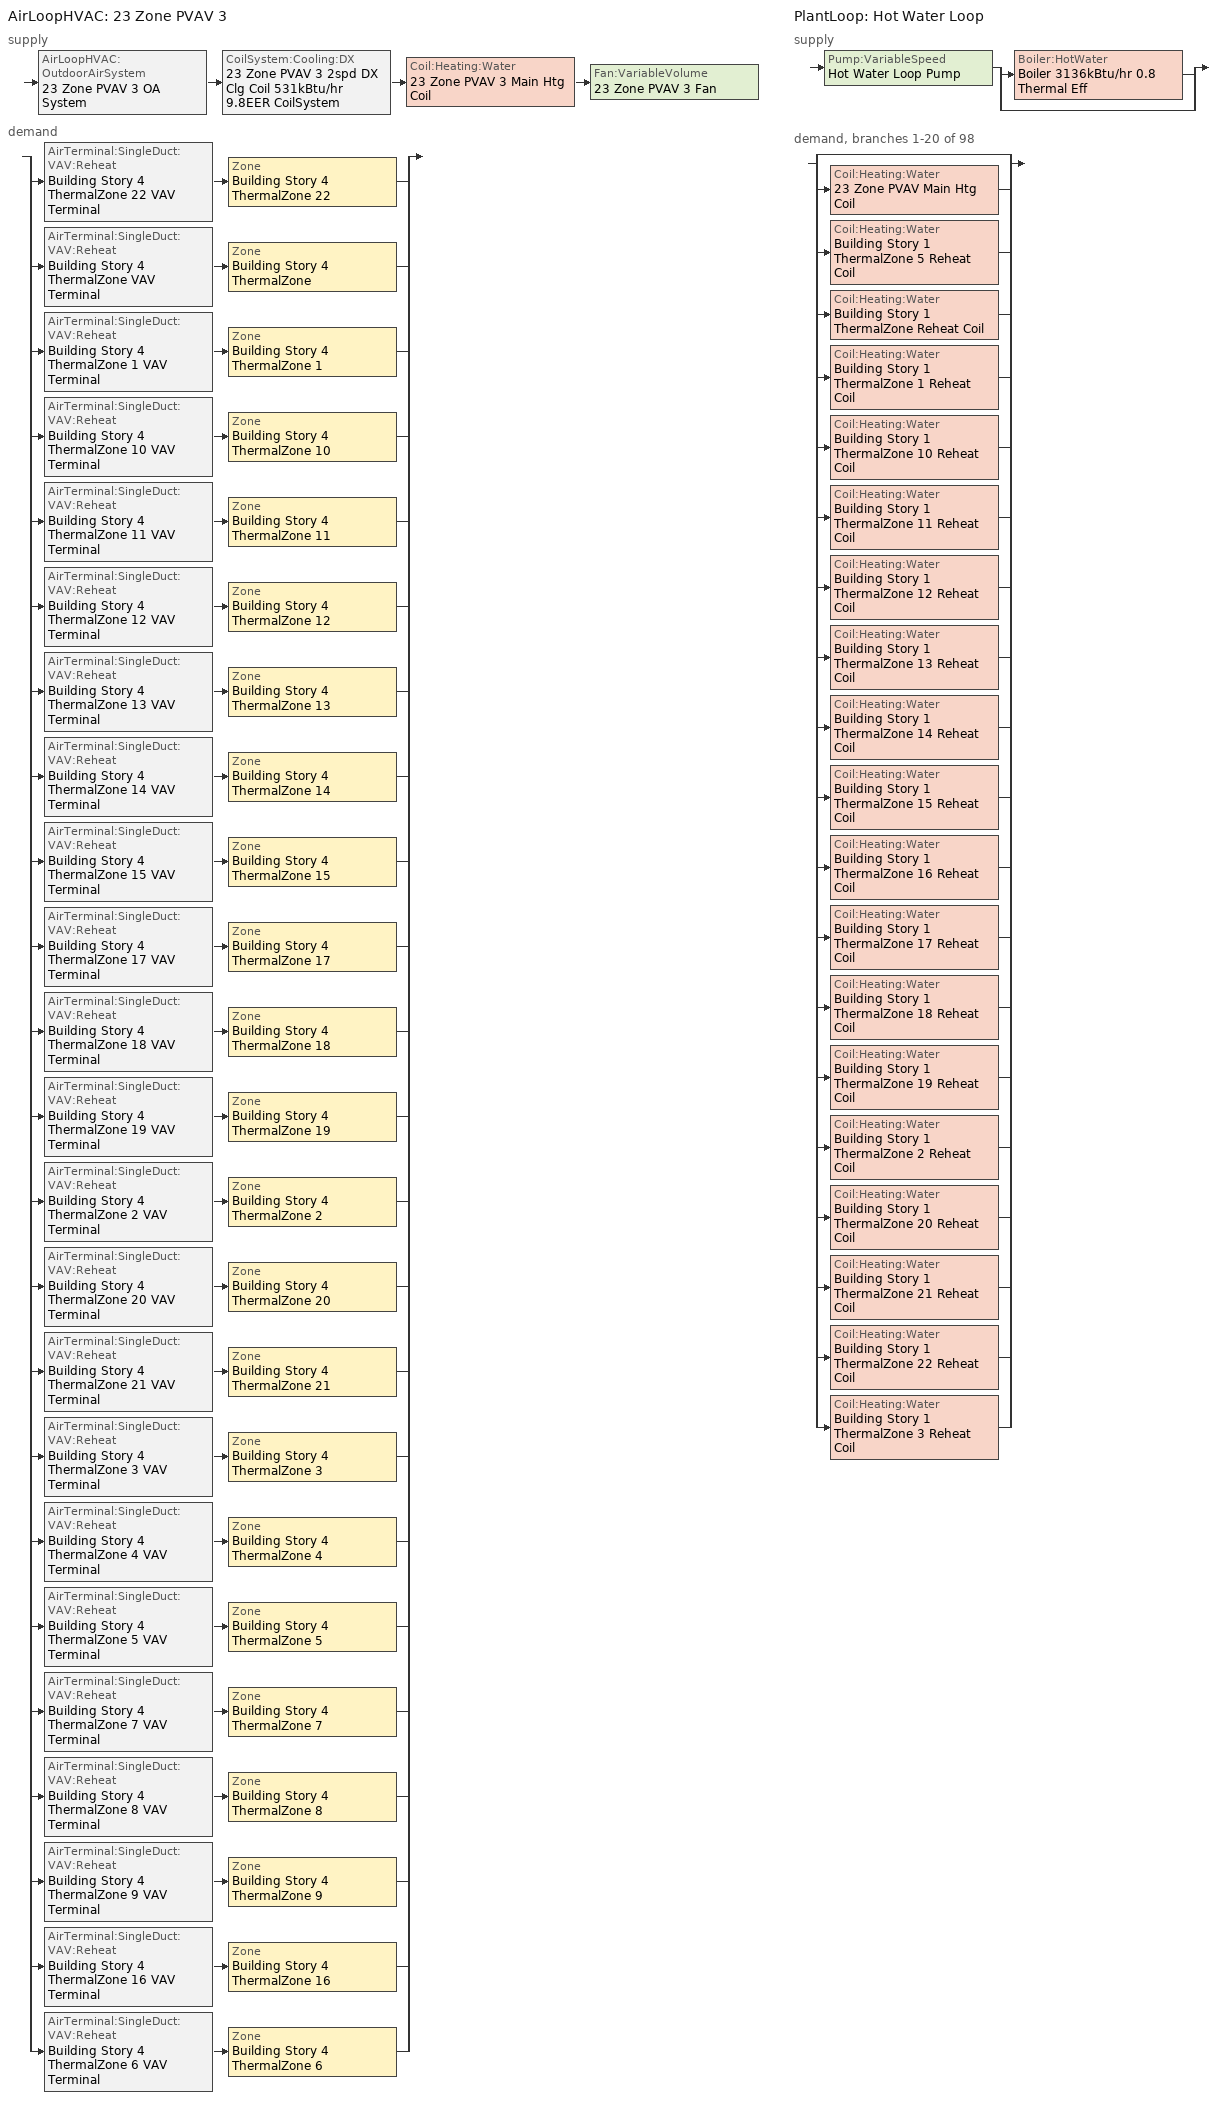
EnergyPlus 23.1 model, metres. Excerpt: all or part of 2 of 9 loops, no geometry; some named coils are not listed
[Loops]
AirLoopHVAC '23 Zone PVAV 3'
 supply: AirLoopHVAC:OutdoorAirSystem '23 Zone PVAV 3 OA System' > CoilSystem:Cooling:DX '23 Zone PVAV 3 2spd DX Clg Coil 531kBtu/hr 9.8EER CoilSystem' > Coil:Heating:Water '23 Zone PVAV 3 Main Htg Coil' > Fan:VariableVolume '23 Zone PVAV 3 Fan'
 demand: split
  | AirTerminal:SingleDuct:VAV:Reheat 'Building Story 4 ThermalZone 22 VAV Terminal' > Zone 'Building Story 4 ThermalZone 22'
  | AirTerminal:SingleDuct:VAV:Reheat 'Building Story 4 ThermalZone VAV Terminal' > Zone 'Building Story 4 ThermalZone'
  | AirTerminal:SingleDuct:VAV:Reheat 'Building Story 4 ThermalZone 1 VAV Terminal' > Zone 'Building Story 4 ThermalZone 1'
  | AirTerminal:SingleDuct:VAV:Reheat 'Building Story 4 ThermalZone 10 VAV Terminal' > Zone 'Building Story 4 ThermalZone 10'
  | AirTerminal:SingleDuct:VAV:Reheat 'Building Story 4 ThermalZone 11 VAV Terminal' > Zone 'Building Story 4 ThermalZone 11'
  | AirTerminal:SingleDuct:VAV:Reheat 'Building Story 4 ThermalZone 12 VAV Terminal' > Zone 'Building Story 4 ThermalZone 12'
  | AirTerminal:SingleDuct:VAV:Reheat 'Building Story 4 ThermalZone 13 VAV Terminal' > Zone 'Building Story 4 ThermalZone 13'
  | AirTerminal:SingleDuct:VAV:Reheat 'Building Story 4 ThermalZone 14 VAV Terminal' > Zone 'Building Story 4 ThermalZone 14'
  | AirTerminal:SingleDuct:VAV:Reheat 'Building Story 4 ThermalZone 15 VAV Terminal' > Zone 'Building Story 4 ThermalZone 15'
  | AirTerminal:SingleDuct:VAV:Reheat 'Building Story 4 ThermalZone 17 VAV Terminal' > Zone 'Building Story 4 ThermalZone 17'
  | AirTerminal:SingleDuct:VAV:Reheat 'Building Story 4 ThermalZone 18 VAV Terminal' > Zone 'Building Story 4 ThermalZone 18'
  | AirTerminal:SingleDuct:VAV:Reheat 'Building Story 4 ThermalZone 19 VAV Terminal' > Zone 'Building Story 4 ThermalZone 19'
  | AirTerminal:SingleDuct:VAV:Reheat 'Building Story 4 ThermalZone 2 VAV Terminal' > Zone 'Building Story 4 ThermalZone 2'
  | AirTerminal:SingleDuct:VAV:Reheat 'Building Story 4 ThermalZone 20 VAV Terminal' > Zone 'Building Story 4 ThermalZone 20'
  | AirTerminal:SingleDuct:VAV:Reheat 'Building Story 4 ThermalZone 21 VAV Terminal' > Zone 'Building Story 4 ThermalZone 21'
  | AirTerminal:SingleDuct:VAV:Reheat 'Building Story 4 ThermalZone 3 VAV Terminal' > Zone 'Building Story 4 ThermalZone 3'
  | AirTerminal:SingleDuct:VAV:Reheat 'Building Story 4 ThermalZone 4 VAV Terminal' > Zone 'Building Story 4 ThermalZone 4'
  | AirTerminal:SingleDuct:VAV:Reheat 'Building Story 4 ThermalZone 5 VAV Terminal' > Zone 'Building Story 4 ThermalZone 5'
  | AirTerminal:SingleDuct:VAV:Reheat 'Building Story 4 ThermalZone 7 VAV Terminal' > Zone 'Building Story 4 ThermalZone 7'
  | AirTerminal:SingleDuct:VAV:Reheat 'Building Story 4 ThermalZone 8 VAV Terminal' > Zone 'Building Story 4 ThermalZone 8'
  | AirTerminal:SingleDuct:VAV:Reheat 'Building Story 4 ThermalZone 9 VAV Terminal' > Zone 'Building Story 4 ThermalZone 9'
  | AirTerminal:SingleDuct:VAV:Reheat 'Building Story 4 ThermalZone 16 VAV Terminal' > Zone 'Building Story 4 ThermalZone 16'
  | AirTerminal:SingleDuct:VAV:Reheat 'Building Story 4 ThermalZone 6 VAV Terminal' > Zone 'Building Story 4 ThermalZone 6'
PlantLoop 'Hot Water Loop'
 supply: Pump:VariableSpeed 'Hot Water Loop Pump' > split
  | Boiler:HotWater 'Boiler 3136kBtu/hr 0.8 Thermal Eff'
  | bypass
 demand, branches 1-20 of 98: split
  | bypass
  | Coil:Heating:Water '23 Zone PVAV Main Htg Coil'
  | Coil:Heating:Water 'Building Story 1 ThermalZone 5 Reheat Coil'
  | Coil:Heating:Water 'Building Story 1 ThermalZone Reheat Coil'
  | Coil:Heating:Water 'Building Story 1 ThermalZone 1 Reheat Coil'
  | Coil:Heating:Water 'Building Story 1 ThermalZone 10 Reheat Coil'
  | Coil:Heating:Water 'Building Story 1 ThermalZone 11 Reheat Coil'
  | Coil:Heating:Water 'Building Story 1 ThermalZone 12 Reheat Coil'
  | Coil:Heating:Water 'Building Story 1 ThermalZone 13 Reheat Coil'
  | Coil:Heating:Water 'Building Story 1 ThermalZone 14 Reheat Coil'
  | Coil:Heating:Water 'Building Story 1 ThermalZone 15 Reheat Coil'
  | Coil:Heating:Water 'Building Story 1 ThermalZone 16 Reheat Coil'
  | Coil:Heating:Water 'Building Story 1 ThermalZone 17 Reheat Coil'
  | Coil:Heating:Water 'Building Story 1 ThermalZone 18 Reheat Coil'
  | Coil:Heating:Water 'Building Story 1 ThermalZone 19 Reheat Coil'
  | Coil:Heating:Water 'Building Story 1 ThermalZone 2 Reheat Coil'
  | Coil:Heating:Water 'Building Story 1 ThermalZone 20 Reheat Coil'
  | Coil:Heating:Water 'Building Story 1 ThermalZone 21 Reheat Coil'
  | Coil:Heating:Water 'Building Story 1 ThermalZone 22 Reheat Coil'
  | Coil:Heating:Water 'Building Story 1 ThermalZone 3 Reheat Coil'
[ZoneControl:Thermostat] Temperature Difference Between Cutout And Setpoint {deltaC}=0
Name | Zone or ZoneList | Control Type Schedule | Control 1
Building Story 4 ThermalZone Thermostat | Building Story 4 ThermalZone | Building Story 4 ThermalZone Thermostat Schedule | Story Top Blended Space Type Thermostat
Building Story 4 ThermalZone 1 Thermostat | Building Story 4 ThermalZone 1 | Building Story 4 ThermalZone 1 Thermostat Schedule | Story Top Blended Space Type Thermostat 1
Building Story 4 ThermalZone 10 Thermostat | Building Story 4 ThermalZone 10 | Building Story 4 ThermalZone 10 Thermostat Schedule | Story Top Blended Space Type Thermostat 2
Building Story 4 ThermalZone 11 Thermostat | Building Story 4 ThermalZone 11 | Building Story 4 ThermalZone 11 Thermostat Schedule | Story Top Blended Space Type Thermostat 3
Building Story 4 ThermalZone 12 Thermostat | Building Story 4 ThermalZone 12 | Building Story 4 ThermalZone 12 Thermostat Schedule | Story Top Blended Space Type Thermostat 4
Building Story 4 ThermalZone 13 Thermostat | Building Story 4 ThermalZone 13 | Building Story 4 ThermalZone 13 Thermostat Schedule | Story Top Blended Space Type Thermostat 5
Building Story 4 ThermalZone 14 Thermostat | Building Story 4 ThermalZone 14 | Building Story 4 ThermalZone 14 Thermostat Schedule | Story Top Blended Space Type Thermostat 6
Building Story 4 ThermalZone 15 Thermostat | Building Story 4 ThermalZone 15 | Building Story 4 ThermalZone 15 Thermostat Schedule | Story Top Blended Space Type Thermostat 7
Building Story 4 ThermalZone 16 Thermostat | Building Story 4 ThermalZone 16 | Building Story 4 ThermalZone 16 Thermostat Schedule | Story Top Blended Space Type Thermostat 8
Building Story 4 ThermalZone 17 Thermostat | Building Story 4 ThermalZone 17 | Building Story 4 ThermalZone 17 Thermostat Schedule | Story Top Blended Space Type Thermostat 9
Building Story 4 ThermalZone 18 Thermostat | Building Story 4 ThermalZone 18 | Building Story 4 ThermalZone 18 Thermostat Schedule | Story Top Blended Space Type Thermostat 10
Building Story 4 ThermalZone 19 Thermostat | Building Story 4 ThermalZone 19 | Building Story 4 ThermalZone 19 Thermostat Schedule | Story Top Blended Space Type Thermostat 11
Building Story 4 ThermalZone 2 Thermostat | Building Story 4 ThermalZone 2 | Building Story 4 ThermalZone 2 Thermostat Schedule | Story Top Blended Space Type Thermostat 12
Building Story 4 ThermalZone 20 Thermostat | Building Story 4 ThermalZone 20 | Building Story 4 ThermalZone 20 Thermostat Schedule | Story Top Blended Space Type Thermostat 13
Building Story 4 ThermalZone 21 Thermostat | Building Story 4 ThermalZone 21 | Building Story 4 ThermalZone 21 Thermostat Schedule | Story Top Blended Space Type Thermostat 14
Building Story 4 ThermalZone 22 Thermostat | Building Story 4 ThermalZone 22 | Building Story 4 ThermalZone 22 Thermostat Schedule | Story Top Blended Space Type Thermostat 15
Building Story 4 ThermalZone 3 Thermostat | Building Story 4 ThermalZone 3 | Building Story 4 ThermalZone 3 Thermostat Schedule | Story Top Blended Space Type Thermostat 16
Building Story 4 ThermalZone 4 Thermostat | Building Story 4 ThermalZone 4 | Building Story 4 ThermalZone 4 Thermostat Schedule | Story Top Blended Space Type Thermostat 17
Building Story 4 ThermalZone 5 Thermostat | Building Story 4 ThermalZone 5 | Building Story 4 ThermalZone 5 Thermostat Schedule | Story Top Blended Space Type Thermostat 18
Building Story 4 ThermalZone 6 Thermostat | Building Story 4 ThermalZone 6 | Building Story 4 ThermalZone 6 Thermostat Schedule | Story Top Blended Space Type Thermostat 19
Building Story 4 ThermalZone 7 Thermostat | Building Story 4 ThermalZone 7 | Building Story 4 ThermalZone 7 Thermostat Schedule | Story Top Blended Space Type Thermostat 20
Building Story 4 ThermalZone 8 Thermostat | Building Story 4 ThermalZone 8 | Building Story 4 ThermalZone 8 Thermostat Schedule | Story Top Blended Space Type Thermostat 21
Building Story 4 ThermalZone 9 Thermostat | Building Story 4 ThermalZone 9 | Building Story 4 ThermalZone 9 Thermostat Schedule | Story Top Blended Space Type Thermostat 22
[ThermostatSetpoint:DualSetpoint] Heating Setpoint Temperature Schedule=OfficeLarge HTGSETP_SCH_YES_OPTIMUM; Cooling Setpoint Temperature Schedule=OfficeLarge CLGSETP_SCH_NO_SETBACK
Story Top Blended Space Type Thermostat; Story Top Blended Space Type Thermostat 1; Story Top Blended Space Type Thermostat 2; Story Top Blended Space Type Thermostat 3; Story Top Blended Space Type Thermostat 4; Story Top Blended Space Type Thermostat 5; Story Top Blended Space Type Thermostat 6; Story Top Blended Space Type Thermostat 7; Story Top Blended Space Type Thermostat 8; Story Top Blended Space Type Thermostat 9; Story Top Blended Space Type Thermostat 10; Story Top Blended Space Type Thermostat 11; Story Top Blended Space Type Thermostat 12; Story Top Blended Space Type Thermostat 13; Story Top Blended Space Type Thermostat 14; Story Top Blended Space Type Thermostat 15; Story Top Blended Space Type Thermostat 16; Story Top Blended Space Type Thermostat 17; Story Top Blended Space Type Thermostat 18; Story Top Blended Space Type Thermostat 19; Story Top Blended Space Type Thermostat 20; Story Top Blended Space Type Thermostat 21; Story Top Blended Space Type Thermostat 22
[AirTerminal:SingleDuct:VAV:Reheat] Availability Schedule=Always On Discrete; Maximum Air Flow Rate {m3/s}=Autosize; Zone Minimum Air Flow Input Method=Constant; Fixed Minimum Air Flow Rate {m3/s}=0; Maximum Hot Water or Steam Flow Rate {m3/s}=Autosize; Minimum Hot Water or Steam Flow Rate {m3/s}=0; Convergence Tolerance=0.001; Damper Heating Action=ReverseWithLimits; Maximum Flow per Zone Floor Area During Reheat {m3/s-m2}=Autocalculate; Maximum Flow Fraction During Reheat=Autocalculate; Maximum Reheat Air Temperature {C}=50
Name | Constant Minimum Air Flow Fraction | Reheat Coil
Building Story 4 ThermalZone VAV Terminal | 0.320502 | Building Story 4 ThermalZone Reheat Coil
Building Story 4 ThermalZone 1 VAV Terminal | 0.2 | Building Story 4 ThermalZone 1 Reheat Coil
Building Story 4 ThermalZone 10 VAV Terminal | 0.208834 | Building Story 4 ThermalZone 10 Reheat Coil
Building Story 4 ThermalZone 11 VAV Terminal | 0.2 | Building Story 4 ThermalZone 11 Reheat Coil
Building Story 4 ThermalZone 12 VAV Terminal | 0.2 | Building Story 4 ThermalZone 12 Reheat Coil
Building Story 4 ThermalZone 13 VAV Terminal | 0.2 | Building Story 4 ThermalZone 13 Reheat Coil
Building Story 4 ThermalZone 14 VAV Terminal | 0.2 | Building Story 4 ThermalZone 14 Reheat Coil
Building Story 4 ThermalZone 15 VAV Terminal | 0.2 | Building Story 4 ThermalZone 15 Reheat Coil
Building Story 4 ThermalZone 16 VAV Terminal | 0.2 | Building Story 4 ThermalZone 16 Reheat Coil
Building Story 4 ThermalZone 17 VAV Terminal | 0.2 | Building Story 4 ThermalZone 17 Reheat Coil
Building Story 4 ThermalZone 18 VAV Terminal | 0.202101 | Building Story 4 ThermalZone 18 Reheat Coil
Building Story 4 ThermalZone 19 VAV Terminal | 0.2 | Building Story 4 ThermalZone 19 Reheat Coil
Building Story 4 ThermalZone 2 VAV Terminal | 0.2 | Building Story 4 ThermalZone 2 Reheat Coil
Building Story 4 ThermalZone 20 VAV Terminal | 0.2 | Building Story 4 ThermalZone 20 Reheat Coil
Building Story 4 ThermalZone 21 VAV Terminal | 0.2 | Building Story 4 ThermalZone 21 Reheat Coil
Building Story 4 ThermalZone 22 VAV Terminal | 0.216213 | Building Story 4 ThermalZone 22 Reheat Coil
Building Story 4 ThermalZone 3 VAV Terminal | 0.2 | Building Story 4 ThermalZone 3 Reheat Coil
Building Story 4 ThermalZone 4 VAV Terminal | 0.229765 | Building Story 4 ThermalZone 4 Reheat Coil
Building Story 4 ThermalZone 5 VAV Terminal | 0.2 | Building Story 4 ThermalZone 5 Reheat Coil
Building Story 4 ThermalZone 6 VAV Terminal | 0.2 | Building Story 4 ThermalZone 6 Reheat Coil
Building Story 4 ThermalZone 7 VAV Terminal | 0.2 | Building Story 4 ThermalZone 7 Reheat Coil
Building Story 4 ThermalZone 8 VAV Terminal | 0.2 | Building Story 4 ThermalZone 8 Reheat Coil
Building Story 4 ThermalZone 9 VAV Terminal | 0.2 | Building Story 4 ThermalZone 9 Reheat Coil
[Coil:Heating:Water] Availability Schedule=Always On Discrete; U-Factor Times Area Value {W/K}=Autosize; Maximum Water Flow Rate {m3/s}=Autosize; Performance Input Method=UFactorTimesAreaAndDesignWaterFlowRate; Rated Capacity {W}=Autosize; Rated Inlet Water Temperature {C}=82.2222; Rated Outlet Water Temperature {C}=71.1111; Rated Ratio for Air and Water Convection=0.5
Name | Rated Inlet Air Temperature {C} | Rated Outlet Air Temperature {C}
Building Story 1 ThermalZone Reheat Coil; Building Story 1 ThermalZone 1 Reheat Coil; Building Story 1 ThermalZone 10 Reheat Coil; Building Story 1 ThermalZone 11 Reheat Coil; Building Story 1 ThermalZone 12 Reheat Coil; Building Story 1 ThermalZone 13 Reheat Coil; Building Story 1 ThermalZone 14 Reheat Coil; Building Story 1 ThermalZone 15 Reheat Coil; Building Story 1 ThermalZone 16 Reheat Coil; Building Story 1 ThermalZone 17 Reheat Coil; Building Story 1 ThermalZone 18 Reheat Coil; Building Story 1 ThermalZone 19 Reheat Coil; Building Story 1 ThermalZone 2 Reheat Coil; Building Story 1 ThermalZone 20 Reheat Coil; Building Story 1 ThermalZone 21 Reheat Coil; Building Story 1 ThermalZone 22 Reheat Coil; Building Story 1 ThermalZone 3 Reheat Coil; Building Story 1 ThermalZone 5 Reheat Coil | 12.7778 | 50
23 Zone PVAV 3 Main Htg Coil | 7.22222 | 12.7778
[Zone equipment]
Building Story 4 ThermalZone: Building Story 4 ThermalZone VAV Terminal
Building Story 4 ThermalZone 1: Building Story 4 ThermalZone 1 VAV Terminal
Building Story 4 ThermalZone 10: Building Story 4 ThermalZone 10 VAV Terminal
Building Story 4 ThermalZone 11: Building Story 4 ThermalZone 11 VAV Terminal
Building Story 4 ThermalZone 12: Building Story 4 ThermalZone 12 VAV Terminal
Building Story 4 ThermalZone 13: Building Story 4 ThermalZone 13 VAV Terminal
Building Story 4 ThermalZone 14: Building Story 4 ThermalZone 14 VAV Terminal
Building Story 4 ThermalZone 15: Building Story 4 ThermalZone 15 VAV Terminal
Building Story 4 ThermalZone 16: Building Story 4 ThermalZone 16 VAV Terminal
Building Story 4 ThermalZone 17: Building Story 4 ThermalZone 17 VAV Terminal
Building Story 4 ThermalZone 18: Building Story 4 ThermalZone 18 VAV Terminal
Building Story 4 ThermalZone 19: Building Story 4 ThermalZone 19 VAV Terminal
Building Story 4 ThermalZone 2: Building Story 4 ThermalZone 2 VAV Terminal
Building Story 4 ThermalZone 20: Building Story 4 ThermalZone 20 VAV Terminal
Building Story 4 ThermalZone 21: Building Story 4 ThermalZone 21 VAV Terminal
Building Story 4 ThermalZone 22: Building Story 4 ThermalZone 22 VAV Terminal
Building Story 4 ThermalZone 3: Building Story 4 ThermalZone 3 VAV Terminal
Building Story 4 ThermalZone 4: Building Story 4 ThermalZone 4 VAV Terminal
Building Story 4 ThermalZone 5: Building Story 4 ThermalZone 5 VAV Terminal
Building Story 4 ThermalZone 6: Building Story 4 ThermalZone 6 VAV Terminal
Building Story 4 ThermalZone 7: Building Story 4 ThermalZone 7 VAV Terminal
Building Story 4 ThermalZone 8: Building Story 4 ThermalZone 8 VAV Terminal
Building Story 4 ThermalZone 9: Building Story 4 ThermalZone 9 VAV Terminal
[Sizing:Zone] Zone Cooling Design Supply Air Temperature Input Method=SupplyAirTemperature; Zone Cooling Design Supply Air Temperature {C}=12.7778; Zone Cooling Design Supply Air Temperature Difference {deltaC}=11.11; Zone Heating Design Supply Air Temperature Input Method=SupplyAirTemperature; Zone Heating Design Supply Air Temperature {C}=50; Zone Heating Design Supply Air Temperature Difference {deltaC}=11.11; Zone Cooling Design Supply Air Humidity Ratio {kgWater/kgDryAir}=0.0085; Zone Heating Design Supply Air Humidity Ratio {kgWater/kgDryAir}=0.008; Cooling Design Air Flow Method=DesignDay; Cooling Design Air Flow Rate {m3/s}=0; Cooling Minimum Air Flow per Zone Floor Area {m3/s-m2}=0.000762; Cooling Minimum Air Flow {m3/s}=0; Cooling Minimum Air Flow Fraction=0; Heating Design Air Flow Method=DesignDay; Heating Design Air Flow Rate {m3/s}=0; Heating Maximum Air Flow per Zone Floor Area {m3/s-m2}=0.002032; Heating Maximum Air Flow {m3/s}=0.141576; Heating Maximum Air Flow Fraction=0.3; Account for Dedicated Outdoor Air System=No; Zone Load Sizing Method=Sensible Load Only No Latent Load; Zone Latent Cooling Design Supply Air Humidity Ratio Input Method=HumidityRatioDifference; Zone Cooling Design Supply Air Humidity Ratio Difference {kgWater/kgDryAir}=0.005; Zone Latent Heating Design Supply Air Humidity Ratio Input Method=HumidityRatioDifference; Zone Humidification Design Supply Air Humidity Ratio Difference {kgWater/kgDryAir}=0.005
Name | Design Specification Outdoor Air Object | Design Specification Zone Air Distribution Object
Building Story 4 ThermalZone | Building Story 4 ThermalZone DSOA Space List | Building Story 4 ThermalZone Design Spec Zone Air Dist
Building Story 4 ThermalZone 1 | Building Story 4 ThermalZone 1 DSOA Space List | Building Story 4 ThermalZone 1 Design Spec Zone Air Dist
Building Story 4 ThermalZone 10 | Building Story 4 ThermalZone 10 DSOA Space List | Building Story 4 ThermalZone 10 Design Spec Zone Air Dist
Building Story 4 ThermalZone 11 | Building Story 4 ThermalZone 11 DSOA Space List | Building Story 4 ThermalZone 11 Design Spec Zone Air Dist
Building Story 4 ThermalZone 12 | Building Story 4 ThermalZone 12 DSOA Space List | Building Story 4 ThermalZone 12 Design Spec Zone Air Dist
Building Story 4 ThermalZone 13 | Building Story 4 ThermalZone 13 DSOA Space List | Building Story 4 ThermalZone 13 Design Spec Zone Air Dist
Building Story 4 ThermalZone 14 | Building Story 4 ThermalZone 14 DSOA Space List | Building Story 4 ThermalZone 14 Design Spec Zone Air Dist
Building Story 4 ThermalZone 15 | Building Story 4 ThermalZone 15 DSOA Space List | Building Story 4 ThermalZone 15 Design Spec Zone Air Dist
Building Story 4 ThermalZone 16 | Building Story 4 ThermalZone 16 DSOA Space List | Building Story 4 ThermalZone 16 Design Spec Zone Air Dist
Building Story 4 ThermalZone 17 | Building Story 4 ThermalZone 17 DSOA Space List | Building Story 4 ThermalZone 17 Design Spec Zone Air Dist
Building Story 4 ThermalZone 18 | Building Story 4 ThermalZone 18 DSOA Space List | Building Story 4 ThermalZone 18 Design Spec Zone Air Dist
Building Story 4 ThermalZone 19 | Building Story 4 ThermalZone 19 DSOA Space List | Building Story 4 ThermalZone 19 Design Spec Zone Air Dist
Building Story 4 ThermalZone 2 | Building Story 4 ThermalZone 2 DSOA Space List | Building Story 4 ThermalZone 2 Design Spec Zone Air Dist
Building Story 4 ThermalZone 20 | Building Story 4 ThermalZone 20 DSOA Space List | Building Story 4 ThermalZone 20 Design Spec Zone Air Dist
Building Story 4 ThermalZone 21 | Building Story 4 ThermalZone 21 DSOA Space List | Building Story 4 ThermalZone 21 Design Spec Zone Air Dist
Building Story 4 ThermalZone 22 | Building Story 4 ThermalZone 22 DSOA Space List | Building Story 4 ThermalZone 22 Design Spec Zone Air Dist
Building Story 4 ThermalZone 3 | Building Story 4 ThermalZone 3 DSOA Space List | Building Story 4 ThermalZone 3 Design Spec Zone Air Dist
Building Story 4 ThermalZone 4 | Building Story 4 ThermalZone 4 DSOA Space List | Building Story 4 ThermalZone 4 Design Spec Zone Air Dist
Building Story 4 ThermalZone 5 | Building Story 4 ThermalZone 5 DSOA Space List | Building Story 4 ThermalZone 5 Design Spec Zone Air Dist
Building Story 4 ThermalZone 6 | Building Story 4 ThermalZone 6 DSOA Space List | Building Story 4 ThermalZone 6 Design Spec Zone Air Dist
Building Story 4 ThermalZone 7 | Building Story 4 ThermalZone 7 DSOA Space List | Building Story 4 ThermalZone 7 Design Spec Zone Air Dist
Building Story 4 ThermalZone 8 | Building Story 4 ThermalZone 8 DSOA Space List | Building Story 4 ThermalZone 8 Design Spec Zone Air Dist
Building Story 4 ThermalZone 9 | Building Story 4 ThermalZone 9 DSOA Space List | Building Story 4 ThermalZone 9 Design Spec Zone Air Dist
[DesignSpecification:ZoneAirDistribution] Minimum Zone Ventilation Efficiency=0.6
Building Story 4 ThermalZone Design Spec Zone Air Dist; Building Story 4 ThermalZone 1 Design Spec Zone Air Dist; Building Story 4 ThermalZone 10 Design Spec Zone Air Dist; Building Story 4 ThermalZone 11 Design Spec Zone Air Dist; Building Story 4 ThermalZone 12 Design Spec Zone Air Dist; Building Story 4 ThermalZone 13 Design Spec Zone Air Dist; Building Story 4 ThermalZone 14 Design Spec Zone Air Dist; Building Story 4 ThermalZone 15 Design Spec Zone Air Dist; Building Story 4 ThermalZone 16 Design Spec Zone Air Dist; Building Story 4 ThermalZone 17 Design Spec Zone Air Dist; Building Story 4 ThermalZone 18 Design Spec Zone Air Dist; Building Story 4 ThermalZone 19 Design Spec Zone Air Dist; Building Story 4 ThermalZone 2 Design Spec Zone Air Dist; Building Story 4 ThermalZone 20 Design Spec Zone Air Dist; Building Story 4 ThermalZone 21 Design Spec Zone Air Dist; Building Story 4 ThermalZone 22 Design Spec Zone Air Dist; Building Story 4 ThermalZone 3 Design Spec Zone Air Dist; Building Story 4 ThermalZone 4 Design Spec Zone Air Dist; Building Story 4 ThermalZone 5 Design Spec Zone Air Dist; Building Story 4 ThermalZone 6 Design Spec Zone Air Dist; Building Story 4 ThermalZone 7 Design Spec Zone Air Dist; Building Story 4 ThermalZone 8 Design Spec Zone Air Dist; Building Story 4 ThermalZone 9 Design Spec Zone Air Dist
[Controller:MechanicalVentilation]
23 Zone PVAV 3 Ventilation Controller: Availability Schedule=23 Zone PVAV 3 Occ Sch; Demand Controlled Ventilation=No; System Outdoor Air Method=Standard62.1VentilationRateProcedureWithLimit; Zone or ZoneList 1=Building Story 4 ThermalZone; Design Specification Outdoor Air Object Name 1=Blended OA 3; Design Specification Zone Air Distribution Object Name 1=Building Story 4 ThermalZone Design Spec Zone Air Dist; Zone or ZoneList 2=Building Story 4 ThermalZone 1; Design Specification Outdoor Air Object Name 2=Blended OA 3; Design Specification Zone Air Distribution Object Name 2=Building Story 4 ThermalZone 1 Design Spec Zone Air Dist; Zone or ZoneList 3=Building Story 4 ThermalZone 10; Design Specification Outdoor Air Object Name 3=Blended OA 3; Design Specification Zone Air Distribution Object Name 3=Building Story 4 ThermalZone 10 Design Spec Zone Air Dist; Zone or ZoneList 4=Building Story 4 ThermalZone 11; Design Specification Outdoor Air Object Name 4=Blended OA 3; Design Specification Zone Air Distribution Object Name 4=Building Story 4 ThermalZone 11 Design Spec Zone Air Dist; Zone or ZoneList 5=Building Story 4 ThermalZone 12; Design Specification Outdoor Air Object Name 5=Blended OA 3; Design Specification Zone Air Distribution Object Name 5=Building Story 4 ThermalZone 12 Design Spec Zone Air Dist; Zone or ZoneList 6=Building Story 4 ThermalZone 13; Design Specification Outdoor Air Object Name 6=Blended OA 3; Design Specification Zone Air Distribution Object Name 6=Building Story 4 ThermalZone 13 Design Spec Zone Air Dist; Zone or ZoneList 7=Building Story 4 ThermalZone 14; Design Specification Outdoor Air Object Name 7=Blended OA 3; Design Specification Zone Air Distribution Object Name 7=Building Story 4 ThermalZone 14 Design Spec Zone Air Dist; Zone or ZoneList 8=Building Story 4 ThermalZone 15; Design Specification Outdoor Air Object Name 8=Blended OA 3; Design Specification Zone Air Distribution Object Name 8=Building Story 4 ThermalZone 15 Design Spec Zone Air Dist; Zone or ZoneList 9=Building Story 4 ThermalZone 16; Design Specification Outdoor Air Object Name 9=Blended OA 3; Design Specification Zone Air Distribution Object Name 9=Building Story 4 ThermalZone 16 Design Spec Zone Air Dist; Zone or ZoneList 10=Building Story 4 ThermalZone 17; Design Specification Outdoor Air Object Name 10=Blended OA 3; Design Specification Zone Air Distribution Object Name 10=Building Story 4 ThermalZone 17 Design Spec Zone Air Dist; Zone or ZoneList 11=Building Story 4 ThermalZone 18; Design Specification Outdoor Air Object Name 11=Blended OA 3; Design Specification Zone Air Distribution Object Name 11=Building Story 4 ThermalZone 18 Design Spec Zone Air Dist; Zone or ZoneList 12=Building Story 4 ThermalZone 19; Design Specification Outdoor Air Object Name 12=Blended OA 3; Design Specification Zone Air Distribution Object Name 12=Building Story 4 ThermalZone 19 Design Spec Zone Air Dist; Zone or ZoneList 13=Building Story 4 ThermalZone 2; Design Specification Outdoor Air Object Name 13=Blended OA 3; Design Specification Zone Air Distribution Object Name 13=Building Story 4 ThermalZone 2 Design Spec Zone Air Dist; Zone or ZoneList 14=Building Story 4 ThermalZone 20; Design Specification Outdoor Air Object Name 14=Blended OA 3; Design Specification Zone Air Distribution Object Name 14=Building Story 4 ThermalZone 20 Design Spec Zone Air Dist; Zone or ZoneList 15=Building Story 4 ThermalZone 21; Design Specification Outdoor Air Object Name 15=Blended OA 3; Design Specification Zone Air Distribution Object Name 15=Building Story 4 ThermalZone 21 Design Spec Zone Air Dist; Zone or ZoneList 16=Building Story 4 ThermalZone 22; Design Specification Outdoor Air Object Name 16=Blended OA 3; Design Specification Zone Air Distribution Object Name 16=Building Story 4 ThermalZone 22 Design Spec Zone Air Dist; Zone or ZoneList 17=Building Story 4 ThermalZone 3; Design Specification Outdoor Air Object Name 17=Blended OA 3; Design Specification Zone Air Distribution Object Name 17=Building Story 4 ThermalZone 3 Design Spec Zone Air Dist; Zone or ZoneList 18=Building Story 4 ThermalZone 4; Design Specification Outdoor Air Object Name 18=Blended OA 3; Design Specification Zone Air Distribution Object Name 18=Building Story 4 ThermalZone 4 Design Spec Zone Air Dist; Zone or ZoneList 19=Building Story 4 ThermalZone 5; Design Specification Outdoor Air Object Name 19=Blended OA 3; Design Specification Zone Air Distribution Object Name 19=Building Story 4 ThermalZone 5 Design Spec Zone Air Dist; Zone or ZoneList 20=Building Story 4 ThermalZone 6; Design Specification Outdoor Air Object Name 20=Blended OA 3; Design Specification Zone Air Distribution Object Name 20=Building Story 4 ThermalZone 6 Design Spec Zone Air Dist; Zone or ZoneList 21=Building Story 4 ThermalZone 7; Design Specification Outdoor Air Object Name 21=Blended OA 3; Design Specification Zone Air Distribution Object Name 21=Building Story 4 ThermalZone 7 Design Spec Zone Air Dist; Zone or ZoneList 22=Building Story 4 ThermalZone 8; Design Specification Outdoor Air Object Name 22=Blended OA 3; Design Specification Zone Air Distribution Object Name 22=Building Story 4 ThermalZone 8 Design Spec Zone Air Dist; Zone or ZoneList 23=Building Story 4 ThermalZone 9; Design Specification Outdoor Air Object Name 23=Blended OA 3; Design Specification Zone Air Distribution Object Name 23=Building Story 4 ThermalZone 9 Design Spec Zone Air Dist
[DesignSpecification:OutdoorAir]
Blended OA 3: Outdoor Air Method=Sum; Outdoor Air Flow per Person {m3/s-person}=0; Outdoor Air Flow per Zone Floor Area {m3/s-m2}=0.0004318; Outdoor Air Flow per Zone {m3/s}=0; Outdoor Air Flow Air Changes per Hour {1/hr}=0
[DesignSpecification:OutdoorAir:SpaceList] Space 1 Design Specification Outdoor Air Object=Blended OA 3
Name | Space 1
Building Story 4 ThermalZone DSOA Space List | Building Story 4 Space
Building Story 4 ThermalZone 1 DSOA Space List | Building Story 4 Space 1
Building Story 4 ThermalZone 10 DSOA Space List | Building Story 4 Space 10
Building Story 4 ThermalZone 11 DSOA Space List | Building Story 4 Space 11
Building Story 4 ThermalZone 12 DSOA Space List | Building Story 4 Space 12
Building Story 4 ThermalZone 13 DSOA Space List | Building Story 4 Space 13
Building Story 4 ThermalZone 14 DSOA Space List | Building Story 4 Space 14
Building Story 4 ThermalZone 15 DSOA Space List | Building Story 4 Space 15
Building Story 4 ThermalZone 16 DSOA Space List | Building Story 4 Space 16
Building Story 4 ThermalZone 17 DSOA Space List | Building Story 4 Space 17
Building Story 4 ThermalZone 18 DSOA Space List | Building Story 4 Space 18
Building Story 4 ThermalZone 19 DSOA Space List | Building Story 4 Space 19
Building Story 4 ThermalZone 2 DSOA Space List | Building Story 4 Space 2
Building Story 4 ThermalZone 20 DSOA Space List | Building Story 4 Space 20
Building Story 4 ThermalZone 21 DSOA Space List | Building Story 4 Space 21
Building Story 4 ThermalZone 22 DSOA Space List | Building Story 4 Space 22
Building Story 4 ThermalZone 3 DSOA Space List | Building Story 4 Space 3
Building Story 4 ThermalZone 4 DSOA Space List | Building Story 4 Space 4
Building Story 4 ThermalZone 5 DSOA Space List | Building Story 4 Space 5
Building Story 4 ThermalZone 6 DSOA Space List | Building Story 4 Space 6
Building Story 4 ThermalZone 7 DSOA Space List | Building Story 4 Space 7
Building Story 4 ThermalZone 8 DSOA Space List | Building Story 4 Space 8
Building Story 4 ThermalZone 9 DSOA Space List | Building Story 4 Space 9
[Daylighting:Controls] Lighting Control Type=Stepped; Minimum Input Power Fraction for Continuous or ContinuousOff Dimming Control=0.3; Minimum Light Output Fraction for Continuous or ContinuousOff Dimming Control=0.2; Number of Stepped Control Steps=3; Probability Lighting will be Reset When Needed in Manual Stepped Control=1; Glare Calculation Azimuth Angle of View Direction Clockwise from Zone y-Axis {deg}=-0; Maximum Allowable Discomfort Glare Index=22; Illuminance Setpoint at Reference Point 1 {lux}=538
Name | Zone or Space | Glare Calculation Daylighting Reference Point | Daylighting Reference Point 1 | Fraction of Lights Controlled by Reference Point 1 | Daylighting Reference Point 2 | Fraction of Lights Controlled by Reference Point 2 | Illuminance Setpoint at Reference Point 2 {lux}
Building Story 1 ThermalZone 10 DaylightingControls | Building Story 1 ThermalZone 10 | Building Story 1 Space 10 Daylt Sensor 1 | Building Story 1 Space 10 Daylt Sensor 1 | 0.614 | Building Story 1 Space 10 Daylt Sensor 2 | 0.334 | 538
Building Story 1 ThermalZone 12 DaylightingControls | Building Story 1 ThermalZone 12 | Building Story 1 Space 12 Daylt Sensor 1 | Building Story 1 Space 12 Daylt Sensor 1 | 0.637
Building Story 1 ThermalZone 13 DaylightingControls | Building Story 1 ThermalZone 13 | Building Story 1 Space 13 Daylt Sensor 1 | Building Story 1 Space 13 Daylt Sensor 1 | 0.636
Building Story 1 ThermalZone 15 DaylightingControls | Building Story 1 ThermalZone 15 | Building Story 1 Space 15 Daylt Sensor 1 | Building Story 1 Space 15 Daylt Sensor 1 | 0.645 | Building Story 1 Space 15 Daylt Sensor 2 | 0.326 | 538
Building Story 1 ThermalZone 16 DaylightingControls | Building Story 1 ThermalZone 16 | Building Story 1 Space 16 Daylt Sensor 1 | Building Story 1 Space 16 Daylt Sensor 1 | 0.68 | Building Story 1 Space 16 Daylt Sensor 2 | 0.319 | 538
Building Story 1 ThermalZone 17 DaylightingControls | Building Story 1 ThermalZone 17 | Building Story 1 Space 17 Daylt Sensor 1 | Building Story 1 Space 17 Daylt Sensor 1 | 0.697 | Building Story 1 Space 17 Daylt Sensor 2 | 0.302 | 538
Building Story 1 ThermalZone 19 DaylightingControls | Building Story 1 ThermalZone 19 | Building Story 1 Space 19 Daylt Sensor 1 | Building Story 1 Space 19 Daylt Sensor 1 | 0.597 | Building Story 1 Space 19 Daylt Sensor 2 | 0.33 | 538
Building Story 1 ThermalZone 21 DaylightingControls | Building Story 1 ThermalZone 21 | Building Story 1 Space 21 Daylt Sensor 1 | Building Story 1 Space 21 Daylt Sensor 1 | 0.693 | Building Story 1 Space 21 Daylt Sensor 2 | 0.306 | 538
Building Story 1 ThermalZone 22 DaylightingControls | Building Story 1 ThermalZone 22 | Building Story 1 Space 22 Daylt Sensor 1 | Building Story 1 Space 22 Daylt Sensor 1 | 0.649 | Building Story 1 Space 22 Daylt Sensor 2 | 0.33 | 538
Building Story 1 ThermalZone 4 DaylightingControls | Building Story 1 ThermalZone 4 | Building Story 1 Space 4 Daylt Sensor 1 | Building Story 1 Space 4 Daylt Sensor 1 | 0.616 | Building Story 1 Space 4 Daylt Sensor 2 | 0.334 | 538
[AirLoopHVAC]
23 Zone PVAV 3: Design Supply Air Flow Rate {m3/s}=AutoSize; Design Return Air Flow Fraction of Supply Air Flow=1
[Sizing:System]
23 Zone PVAV 3: Type of Load to Size On=Sensible; Design Outdoor Air Flow Rate {m3/s}=1.77234; Central Heating Maximum System Air Flow Ratio=0.3; Preheat Design Temperature {C}=7.22222; Preheat Design Humidity Ratio {kgWater/kgDryAir}=0.008; Precool Design Temperature {C}=12.7778; Precool Design Humidity Ratio {kgWater/kgDryAir}=0.008; Central Cooling Design Supply Air Temperature {C}=12.7778; Central Heating Design Supply Air Temperature {C}=12.7778; Type of Zone Sum to Use=Coincident; 100% Outdoor Air in Cooling=No; 100% Outdoor Air in Heating=No; Central Cooling Design Supply Air Humidity Ratio {kgWater/kgDryAir}=0.0085; Central Heating Design Supply Air Humidity Ratio {kgWater/kgDryAir}=0.008; Cooling Supply Air Flow Rate Method=DesignDay; Cooling Supply Air Flow Rate {m3/s}=0; Cooling Supply Air Flow Rate Per Floor Area {m3/s-m2}=0.00996765; Cooling Fraction of Autosized Cooling Supply Air Flow Rate=1; Cooling Supply Air Flow Rate Per Unit Cooling Capacity {m3/s-W}=3.94755e-05; Heating Supply Air Flow Rate Method=DesignDay; Heating Supply Air Flow Rate {m3/s}=0; Heating Supply Air Flow Rate Per Floor Area {m3/s-m2}=0.00996765; Heating Fraction of Autosized Heating Supply Air Flow Rate=1; Heating Fraction of Autosized Cooling Supply Air Flow Rate=1; Heating Supply Air Flow Rate Per Unit Heating Capacity {m3/s-W}=3.15882e-05; System Outdoor Air Method=ZoneSum; Zone Maximum Outdoor Air Fraction=1; Cooling Design Capacity Method=CoolingDesignCapacity; Cooling Design Capacity {W}=Autosize; Cooling Design Capacity Per Floor Area {W/m2}=234.7; Fraction of Autosized Cooling Design Capacity=1; Heating Design Capacity Method=HeatingDesignCapacity; Heating Design Capacity {W}=Autosize; Heating Design Capacity Per Floor Area {W/m2}=157; Fraction of Autosized Heating Design Capacity=1; Central Cooling Capacity Control Method=OnOff; Occupant Diversity=Autosize
[Controller:WaterCoil]
23 Zone PVAV 3 Main Htg Coil Controller: Control Variable=Temperature; Action=Normal; Actuator Variable=Flow; Controller Convergence Tolerance {deltaC}=0.0001; Maximum Actuated Flow {m3/s}=Autosize; Minimum Actuated Flow {m3/s}=0
[Controller:OutdoorAir]
Controller Outdoor Air 4: Minimum Outdoor Air Flow Rate {m3/s}=0; Maximum Outdoor Air Flow Rate {m3/s}=Autosize; Economizer Control Type=DifferentialDryBulb; Economizer Control Action Type=ModulateFlow; Lockout Type=LockoutWithHeating; Minimum Limit Type=FixedMinimum; Minimum Outdoor Air Schedule=23 Zone PVAV 3 Occ Sch; Mechanical Ventilation Controller=23 Zone PVAV 3 Ventilation Controller; High Humidity Control=No; Control High Indoor Humidity Based on Outdoor Humidity Ratio=Yes; Heat Recovery Bypass Control Type=BypassWhenWithinEconomizerLimits
[SetpointManager:MixedAir] Control Variable=Temperature
Name | Setpoint Node or NodeList
23 Zone PVAV 3 Mixed Air Node OS Default SPM | 23 Zone PVAV 3 Mixed Air Node
23 Zone PVAV 3 2spd DX Clg Coil Outlet Air Node OS Default SPM | 23 Zone PVAV 3 2spd DX Clg Coil Outlet Air Node
23 Zone PVAV 3 Main Htg Coil Outlet Air Node OS Default SPM | 23 Zone PVAV 3 Main Htg Coil Outlet Air Node
[CoilSystem:Cooling:DX]
23 Zone PVAV 3 2spd DX Clg Coil 531kBtu/hr 9.8EER CoilSystem: Availability Schedule=Always On Discrete; Cooling Coil=23 Zone PVAV 3 2spd DX Clg Coil 531kBtu/hr 9.8EER
[Coil:Cooling:DX:TwoSpeed]
23 Zone PVAV 3 2spd DX Clg Coil 531kBtu/hr 9.8EER: Availability Schedule=Always On Discrete; High Speed Gross Rated Total Cooling Capacity {W}=Autosize; High Speed Rated Sensible Heat Ratio=Autosize; High Speed Gross Rated Cooling COP {W/W}=3.39929; High Speed Rated Air Flow Rate {m3/s}=Autosize; Unit Internal Static Air Pressure {Pa}=773.3; Total Cooling Capacity Function of Temperature Curve=PSZ-AC_Unitary_PackagecoolCapFT; Total Cooling Capacity Function of Flow Fraction Curve=PSZ-AC_Unitary_PackagecoolFFF; Energy Input Ratio Function of Temperature Curve=PSZ-AC DX Unitary Package EIRFT; Energy Input Ratio Function of Flow Fraction Curve=PSZ-AC_Unitary_PackagecoolEIRFFF; Part Load Fraction Correlation Curve=PSZ-AC_Unitary_PackagecoolPLR; Low Speed Gross Rated Total Cooling Capacity {W}=Autosize; Low Speed Gross Rated Sensible Heat Ratio=0.69; Low Speed Gross Rated Cooling COP {W/W}=3.39929; Low Speed Rated Air Flow Rate {m3/s}=Autosize; Low Speed Total Cooling Capacity Function of Temperature Curve=PSZ-AC_Unitary_PackagecoolCapFT; Low Speed Energy Input Ratio Function of Temperature Curve=PSZ-AC DX Unitary Package EIRFT; Condenser Type=AirCooled; Minimum Outdoor Dry-Bulb Temperature for Compressor Operation {C}=-25; High Speed Evaporative Condenser Effectiveness=0.9; High Speed Evaporative Condenser Air Flow Rate {m3/s}=Autosize; High Speed Evaporative Condenser Pump Rated Power Consumption {W}=Autosize; Low Speed Evaporative Condenser Effectiveness=0.9; Low Speed Evaporative Condenser Air Flow Rate {m3/s}=Autosize; Low Speed Evaporative Condenser Pump Rated Power Consumption {W}=Autosize; Basin Heater Capacity {W/K}=0; Basin Heater Setpoint Temperature {C}=2
[Fan:VariableVolume]
23 Zone PVAV 3 Fan: Availability Schedule=23 Zone PVAV 3 Occ Sch; Fan Total Efficiency=0.6084; Pressure Rise {Pa}=1389.92; Maximum Flow Rate {m3/s}=AutoSize; Fan Power Minimum Flow Rate Input Method=Fraction; Fan Power Minimum Flow Fraction=0.25; Fan Power Minimum Air Flow Rate {m3/s}=0; Motor Efficiency=0.936; Motor In Airstream Fraction=1; Fan Power Coefficient 1=0.04076; Fan Power Coefficient 2=0.0881; Fan Power Coefficient 3=-0.0729; Fan Power Coefficient 4=0.9437; Fan Power Coefficient 5=0
[SetpointManager:Warmest]
23 Zone PVAV 3 SAT Warmest Reset: Control Variable=Temperature; HVAC Air Loop=23 Zone PVAV 3; Minimum Setpoint Temperature {C}=12.7778; Maximum Setpoint Temperature {C}=15.5556; Strategy=MaximumTemperature; Setpoint Node or NodeList=23 Zone PVAV 3 Supply Outlet Node
[PlantLoop]
Hot Water Loop: Fluid Type=Water; Plant Equipment Operation Scheme=Hot Water Loop Operation Schemes; Maximum Loop Temperature {C}=100; Minimum Loop Temperature {C}=10; Maximum Loop Flow Rate {m3/s}=Autosize; Minimum Loop Flow Rate {m3/s}=0; Plant Loop Volume {m3}=Autocalculate; Load Distribution Scheme=Optimal; Plant Loop Demand Calculation Scheme=SingleSetpoint; Common Pipe Simulation=None
[Sizing:Plant]
Hot Water Loop: Loop Type=Heating; Design Loop Exit Temperature {C}=82.2222; Loop Design Temperature Difference {deltaC}=11.1111; Sizing Option=NonCoincident; Zone Timesteps in Averaging Window=1; Coincident Sizing Factor Mode=None
[Pump:VariableSpeed]
Hot Water Loop Pump: Design Maximum Flow Rate {m3/s}=Autosize; Design Pump Head {Pa}=179344; Design Power Consumption {W}=Autosize; Motor Efficiency=0.917; Fraction of Motor Inefficiencies to Fluid Stream=0; Coefficient 1 of the Part Load Performance Curve=0; Coefficient 2 of the Part Load Performance Curve=3.2485; Coefficient 3 of the Part Load Performance Curve=-4.7443; Coefficient 4 of the Part Load Performance Curve=2.5294; Design Minimum Flow Rate {m3/s}=0; Pump Control Type=Intermittent; Skin Loss Radiative Fraction=0.5; Design Power Sizing Method=PowerPerFlowPerPressure; Design Electric Power per Unit Flow Rate {W/(m3/s)}=348701.1; Design Shaft Power per Unit Flow Rate per Unit Head {W/((m3/s)-Pa)}=1.28205; Design Minimum Flow Rate Fraction=0
[Boiler:HotWater]
Boiler 3136kBtu/hr 0.8 Thermal Eff: Fuel Type=NaturalGas; Nominal Capacity {W}=Autosize; Nominal Thermal Efficiency=0.8; Efficiency Curve Temperature Evaluation Variable=LeavingBoiler; Normalized Boiler Efficiency Curve=Boiler with Minimum Turndown; Design Water Flow Rate {m3/s}=Autosize; Minimum Part Load Ratio=0; Maximum Part Load Ratio=1.2; Optimum Part Load Ratio=1; Water Outlet Upper Temperature Limit {C}=95; Boiler Flow Mode=LeavingSetpointModulated; Parasitic Electric Load {W}=0; Sizing Factor=1
[SetpointManager:Scheduled]
Hot Water Loop Setpoint Manager: Control Variable=Temperature; Schedule=Hot Water Loop Temp - 180F; Setpoint Node or NodeList=Hot Water Loop Supply Outlet Node
[PlantEquipmentOperationSchemes]
Hot Water Loop Operation Schemes: Control Scheme 1=Hot Water Loop Heating Operation Scheme; Control Scheme 1 Schedule=Always On Discrete
[PlantEquipmentOperation:HeatingLoad]
Hot Water Loop Heating Operation Scheme: Load Range 1 Lower Limit {W}=0; Load Range 1 Upper Limit {W}=1000000000; Range 1 Equipment List=Hot Water Loop Heating Equipment List
[PlantEquipmentList]
Hot Water Loop Heating Equipment List: Boiler 3136kBtu/hr 0.8 Thermal Eff
[Schedule:Day:Interval]
OfficeLarge HTGSETP_SCH_YES_OPTIMUM Wkdy Day: No, 04:00, 15.6, 05:00, 17.8, 06:00, 20, 22:00, 21, 24:00, 15.6
OfficeLarge HTGSETP_SCH_YES_OPTIMUM Sat Day: No, 04:00, 15.6, 05:00, 17.8, 06:00, 20, 17:00, 21, 24:00, 15.6
OfficeLarge HTGSETP_SCH_YES_OPTIMUM Default; OfficeLarge HTGSETP_SCH_YES_OPTIMUM Summer Design Day: No, 24:00, 15.6
OfficeLarge HTGSETP_SCH_YES_OPTIMUM Winter Design Day: No, 05:00, 15.6, 06:00, 17.6, 07:00, 19.6, 22:00, 21, 24:00, 15.6
OfficeLarge CLGSETP_SCH_NO_SETBACK Default|WntrDsn|Sat|Wkdy Day; OfficeLarge CLGSETP_SCH_NO_SETBACK Default; OfficeLarge CLGSETP_SCH_NO_SETBACK Winter Design Day: No, 24:00, 24
OfficeLarge CLGSETP_SCH_NO_SETBACK Summer Design Day: No, 05:00, 26.7, 06:00, 25.7, 07:00, 25, 22:00, 24, 24:00, 26.7
23 Zone PVAV 3 Occ Sch Default: No, 07:00, 0, 18:00, 1, 24:00, 0
23 Zone PVAV 3 Occ Sch Saturday: No, 08:00, 0, 12:00, 1, 24:00, 0
23 Zone PVAV 3 Occ Sch Sunday: No, 24:00, 0
23 Zone PVAV 3 Occ Sch Summer Design Day; 23 Zone PVAV 3 Occ Sch Winter Design Day: No, 24:00, 1
Hot Water Loop Temp - 180F Default: No, 24:00, 82.2222
[Schedule:Week:Daily]
OfficeLarge HTGSETP_SCH_YES_OPTIMUM Week Rule - Jan1-Jan3: OfficeLarge HTGSETP_SCH_YES_OPTIMUM Wkdy Day, OfficeLarge HTGSETP_SCH_YES_OPTIMUM Wkdy Day, OfficeLarge HTGSETP_SCH_YES_OPTIMUM Wkdy Day, OfficeLarge HTGSETP_SCH_YES_OPTIMUM Wkdy Day, OfficeLarge HTGSETP_SCH_YES_OPTIMUM Wkdy Day, OfficeLarge HTGSETP_SCH_YES_OPTIMUM Wkdy Day, OfficeLarge HTGSETP_SCH_YES_OPTIMUM Sat Day, OfficeLarge HTGSETP_SCH_YES_OPTIMUM Default, OfficeLarge HTGSETP_SCH_YES_OPTIMUM Summer Design Day, OfficeLarge HTGSETP_SCH_YES_OPTIMUM Winter Design Day, OfficeLarge HTGSETP_SCH_YES_OPTIMUM Default, OfficeLarge HTGSETP_SCH_YES_OPTIMUM Default
OfficeLarge HTGSETP_SCH_YES_OPTIMUM Week Rule - Jan4-Dec31: OfficeLarge HTGSETP_SCH_YES_OPTIMUM Default, OfficeLarge HTGSETP_SCH_YES_OPTIMUM Wkdy Day, OfficeLarge HTGSETP_SCH_YES_OPTIMUM Wkdy Day, OfficeLarge HTGSETP_SCH_YES_OPTIMUM Wkdy Day, OfficeLarge HTGSETP_SCH_YES_OPTIMUM Wkdy Day, OfficeLarge HTGSETP_SCH_YES_OPTIMUM Wkdy Day, OfficeLarge HTGSETP_SCH_YES_OPTIMUM Sat Day, OfficeLarge HTGSETP_SCH_YES_OPTIMUM Default, OfficeLarge HTGSETP_SCH_YES_OPTIMUM Summer Design Day, OfficeLarge HTGSETP_SCH_YES_OPTIMUM Winter Design Day, OfficeLarge HTGSETP_SCH_YES_OPTIMUM Default, OfficeLarge HTGSETP_SCH_YES_OPTIMUM Default
OfficeLarge CLGSETP_SCH_NO_SETBACK Week Rule - Jan1-Jan3: OfficeLarge CLGSETP_SCH_NO_SETBACK Default|WntrDsn|Sat|Wkdy Day, OfficeLarge CLGSETP_SCH_NO_SETBACK Default|WntrDsn|Sat|Wkdy Day, OfficeLarge CLGSETP_SCH_NO_SETBACK Default|WntrDsn|Sat|Wkdy Day, OfficeLarge CLGSETP_SCH_NO_SETBACK Default|WntrDsn|Sat|Wkdy Day, OfficeLarge CLGSETP_SCH_NO_SETBACK Default|WntrDsn|Sat|Wkdy Day, OfficeLarge CLGSETP_SCH_NO_SETBACK Default|WntrDsn|Sat|Wkdy Day, OfficeLarge CLGSETP_SCH_NO_SETBACK Default|WntrDsn|Sat|Wkdy Day, OfficeLarge CLGSETP_SCH_NO_SETBACK Default, OfficeLarge CLGSETP_SCH_NO_SETBACK Summer Design Day, OfficeLarge CLGSETP_SCH_NO_SETBACK Winter Design Day, OfficeLarge CLGSETP_SCH_NO_SETBACK Default, OfficeLarge CLGSETP_SCH_NO_SETBACK Default
OfficeLarge CLGSETP_SCH_NO_SETBACK Week Rule - Jan4-Dec31: OfficeLarge CLGSETP_SCH_NO_SETBACK Default, OfficeLarge CLGSETP_SCH_NO_SETBACK Default|WntrDsn|Sat|Wkdy Day, OfficeLarge CLGSETP_SCH_NO_SETBACK Default|WntrDsn|Sat|Wkdy Day, OfficeLarge CLGSETP_SCH_NO_SETBACK Default|WntrDsn|Sat|Wkdy Day, OfficeLarge CLGSETP_SCH_NO_SETBACK Default|WntrDsn|Sat|Wkdy Day, OfficeLarge CLGSETP_SCH_NO_SETBACK Default|WntrDsn|Sat|Wkdy Day, OfficeLarge CLGSETP_SCH_NO_SETBACK Default|WntrDsn|Sat|Wkdy Day, OfficeLarge CLGSETP_SCH_NO_SETBACK Default, OfficeLarge CLGSETP_SCH_NO_SETBACK Summer Design Day, OfficeLarge CLGSETP_SCH_NO_SETBACK Winter Design Day, OfficeLarge CLGSETP_SCH_NO_SETBACK Default, OfficeLarge CLGSETP_SCH_NO_SETBACK Default
23 Zone PVAV 3 Occ Sch Week Rule - Jan1-Jan3: 23 Zone PVAV 3 Occ Sch Default, 23 Zone PVAV 3 Occ Sch Default, 23 Zone PVAV 3 Occ Sch Default, 23 Zone PVAV 3 Occ Sch Default, 23 Zone PVAV 3 Occ Sch Default, 23 Zone PVAV 3 Occ Sch Default, 23 Zone PVAV 3 Occ Sch Saturday, 23 Zone PVAV 3 Occ Sch Default, 23 Zone PVAV 3 Occ Sch Summer Design Day, 23 Zone PVAV 3 Occ Sch Winter Design Day, 23 Zone PVAV 3 Occ Sch Default, 23 Zone PVAV 3 Occ Sch Default
23 Zone PVAV 3 Occ Sch Week Rule - Jan4-Dec31: 23 Zone PVAV 3 Occ Sch Sunday, 23 Zone PVAV 3 Occ Sch Default, 23 Zone PVAV 3 Occ Sch Default, 23 Zone PVAV 3 Occ Sch Default, 23 Zone PVAV 3 Occ Sch Default, 23 Zone PVAV 3 Occ Sch Default, 23 Zone PVAV 3 Occ Sch Saturday, 23 Zone PVAV 3 Occ Sch Default, 23 Zone PVAV 3 Occ Sch Summer Design Day, 23 Zone PVAV 3 Occ Sch Winter Design Day, 23 Zone PVAV 3 Occ Sch Default, 23 Zone PVAV 3 Occ Sch Default
Hot Water Loop Temp - 180F Week Rule - Jan1-Dec31: Hot Water Loop Temp - 180F Default, Hot Water Loop Temp - 180F Default, Hot Water Loop Temp - 180F Default, Hot Water Loop Temp - 180F Default, Hot Water Loop Temp - 180F Default, Hot Water Loop Temp - 180F Default, Hot Water Loop Temp - 180F Default, Hot Water Loop Temp - 180F Default, Hot Water Loop Temp - 180F Default, Hot Water Loop Temp - 180F Default, Hot Water Loop Temp - 180F Default, Hot Water Loop Temp - 180F Default
[Schedule:Year]
OfficeLarge HTGSETP_SCH_YES_OPTIMUM: OfficeLarge HTGSETP_SCH_YES_OPTIMUM Week Rule - Jan1-Jan3, 1, 1, 1, 3, OfficeLarge HTGSETP_SCH_YES_OPTIMUM Week Rule - Jan4-Dec31, 1, 4, 12, 31
OfficeLarge CLGSETP_SCH_NO_SETBACK: OfficeLarge CLGSETP_SCH_NO_SETBACK Week Rule - Jan1-Jan3, 1, 1, 1, 3, OfficeLarge CLGSETP_SCH_NO_SETBACK Week Rule - Jan4-Dec31, 1, 4, 12, 31
23 Zone PVAV 3 Occ Sch: 23 Zone PVAV 3 Occ Sch Week Rule - Jan1-Jan3, 1, 1, 1, 3, 23 Zone PVAV 3 Occ Sch Week Rule - Jan4-Dec31, 1, 4, 12, 31
Hot Water Loop Temp - 180F: Hot Water Loop Temp - 180F Week Rule - Jan1-Dec31, 1, 1, 12, 31
[Schedule:Compact]
Building Story 4 ThermalZone Thermostat Schedule; Building Story 4 ThermalZone 1 Thermostat Schedule; Building Story 4 ThermalZone 10 Thermostat Schedule; Building Story 4 ThermalZone 11 Thermostat Schedule; Building Story 4 ThermalZone 12 Thermostat Schedule; Building Story 4 ThermalZone 13 Thermostat Schedule; Building Story 4 ThermalZone 14 Thermostat Schedule; Building Story 4 ThermalZone 15 Thermostat Schedule; Building Story 4 ThermalZone 16 Thermostat Schedule; Building Story 4 ThermalZone 17 Thermostat Schedule; Building Story 4 ThermalZone 18 Thermostat Schedule; Building Story 4 ThermalZone 19 Thermostat Schedule; Building Story 4 ThermalZone 2 Thermostat Schedule; Building Story 4 ThermalZone 20 Thermostat Schedule; Building Story 4 ThermalZone 21 Thermostat Schedule; Building Story 4 ThermalZone 22 Thermostat Schedule; Building Story 4 ThermalZone 3 Thermostat Schedule; Building Story 4 ThermalZone 4 Thermostat Schedule; Building Story 4 ThermalZone 5 Thermostat Schedule; Building Story 4 ThermalZone 6 Thermostat Schedule; Building Story 4 ThermalZone 7 Thermostat Schedule; Building Story 4 ThermalZone 8 Thermostat Schedule; Building Story 4 ThermalZone 9 Thermostat Schedule: Through: 12/31, For: AllDays, Until: 24:00, 4
[Schedule:Constant]
Always On Discrete: OnOff, 1
[Curve:Biquadratic] Minimum Value of x=12.77778; Maximum Value of x=23.88889; Minimum Value of y=21.11111; Maximum Value of y=46.11111
Name | Coefficient1 Constant | Coefficient2 x | Coefficient3 x**2 | Coefficient4 y | Coefficient5 y**2 | Coefficient6 x*y
PSZ-AC_Unitary_PackagecoolCapFT | 0.766956 | 0.0107756 | -4.14703e-05 | 0.00134961 | -0.000261144 | 0.000457488
PSZ-AC DX Unitary Package EIRFT | 0.297145 | 0.0430933 | -0.000748766 | 0.00597727 | 0.000482112 | -0.000956448
[Curve:Quadratic]
Name | Coefficient1 Constant | Coefficient2 x | Coefficient3 x**2 | Minimum Value of x | Maximum Value of x
PSZ-AC_Unitary_PackagecoolFFF | 0.8 | 0.2 | 0 | 0.5 | 1.5
PSZ-AC_Unitary_PackagecoolEIRFFF | 1.156 | -0.1816 | 0.0256 | 0.5 | 1.5
PSZ-AC_Unitary_PackagecoolPLR | 0.75 | 0.25 | 0 | 0 | 1
[Curve:Cubic]
Boiler with Minimum Turndown: Coefficient1 Constant=0.7791; Coefficient2 x=1.4745; Coefficient3 x**2=-2.5795; Coefficient4 x**3=1.3467; Minimum Value of x=0; Maximum Value of x=1.3
